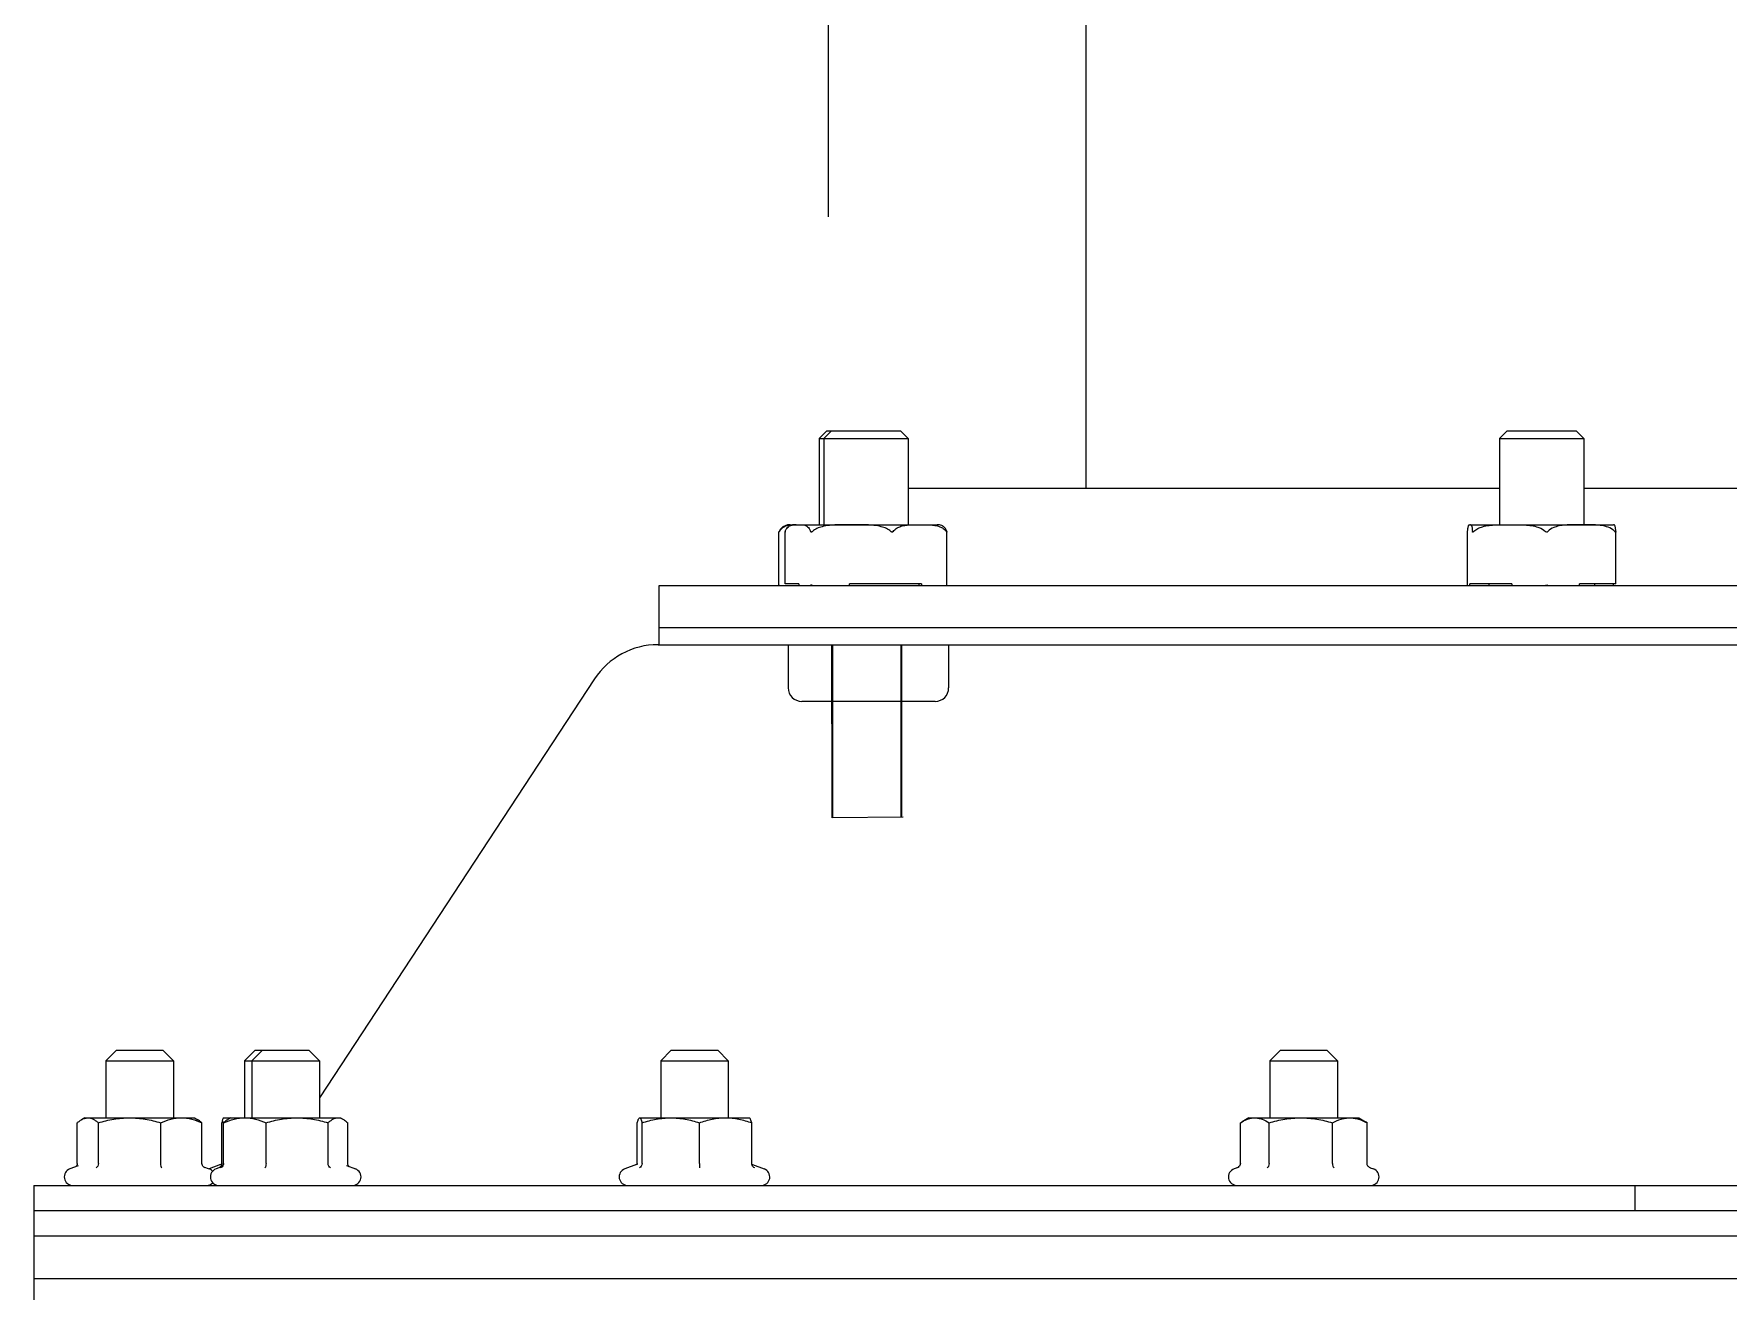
# Model space of a CAD drawing. Header units: millimetres. Extents: x 233 to 4124, y -943 to 2529.
# Drawn here: x 2284.1 to 2484.6, y -175.4 to -26.7 of the extents above; entities that cross this region are included whole.
import ezdxf

# ---------------------------------------------------------------- set-up
doc = ezdxf.new("R2010")
doc.units = ezdxf.units.MM
doc.header["$LTSCALE"] = 115.5
doc.layers.get('0').update_dxf_attribs({"linetype": 'CONTINUOUS'})

msp = doc.modelspace()

# ---------------------------------------------------------------- linework, layer by layer
msp.add_line((2378.07541, -1.93335), (2378.07541, -48.30086))
at = {"linetype": 'Continuous'}
for p, q in [((2408.57541, -1.93335), (2408.57541, -80.39699)), ((2377.90205, -73.63335), (2376.98205, -74.55335)), ((2378.47166, -73.63335), (2377.55166, -74.55335)), ((2377.90205, -73.63335), (2386.63166, -73.63335)), ((2386.63166, -73.63335), (2387.55166, -74.55335)), ((2458.42924, -73.63335), (2457.50924, -74.55335)), ((2458.42924, -73.63335), (2466.58924, -73.63335)), ((2466.58924, -73.63335), (2467.50924, -74.55335)), ((2376.98205, -74.55335), (2387.55166, -74.55335)), ((2376.98205, -74.55335), (2376.98205, -84.73335)), ((2377.55166, -74.55335), (2377.55166, -84.73335)), ((2387.55166, -74.55335), (2387.55166, -84.73335)), ((2457.50924, -74.55335), (2467.50924, -74.55335)), ((2457.50924, -74.55335), (2457.50924, -84.73335)), ((2467.50924, -74.55335), (2467.50924, -84.73335)), ((2387.55166, -80.39699), (2457.50924, -80.39699)), ((2467.50924, -80.39699), (2570.01673, -80.39699)), ((2372.23065, -91.85303), (2372.23065, -85.61367)), ((2372.97493, -91.73335), (2372.97493, -85.6017)), ((2373.5671, -84.73335), (2390.96661, -84.73335)), ((2374.11016, -84.74299), (2374.15849, -84.74148)), ((2374.11016, -84.74299), (2374.13698, -84.74173)), ((2374.13698, -84.74173), (2374.15849, -84.74084)), ((2374.29321, -84.73725), (2374.3072, -84.73703)), ((2374.29321, -84.73725), (2374.3072, -84.73714)), ((2392.12839, -91.85184), (2392.12839, -85.61485)), ((2453.73992, -85.53339), (2453.73937, -85.54989)), ((2453.73937, -91.91698), (2453.73937, -85.54971)), ((2454.09428, -84.73335), (2453.99383, -84.73676)), ((2454.09428, -84.73335), (2470.92419, -84.73335)), ((2470.92419, -84.73335), (2471.02465, -84.73676)), ((2471.27856, -85.53339), (2471.2791, -85.54989)), ((2471.2791, -91.73335), (2471.2791, -85.54971)), ((2358.07541, -91.93335), (2678.07541, -91.93335)), ((2358.07541, -98.93335), (2358.07541, -91.93335)), ((2374.57628, -91.73335), (2372.97493, -91.73335)), ((2374.57628, -91.73335), (2374.57628, -91.93335)), ((2389.09675, -91.73335), (2380.57748, -91.73335)), ((2380.57748, -91.93335), (2380.57748, -91.73335)), ((2388.80166, -91.73335), (2388.80166, -91.93335)), ((2389.09675, -91.73335), (2389.09675, -91.93335)), ((2458.95791, -91.73335), (2454.00793, -91.73335)), ((2454.00793, -91.93335), (2454.00793, -91.73335)), ((2456.25924, -91.73335), (2456.25924, -91.93335)), ((2458.95791, -91.73335), (2458.95791, -91.93335)), ((2471.2791, -91.73335), (2466.96263, -91.73335)), ((2466.96263, -91.93335), (2466.96263, -91.73335)), ((2468.75924, -91.73335), (2468.75924, -91.93335)), ((2470.97716, -91.73335), (2470.97716, -91.93335)), ((2678.07541, -96.93335), (2358.07541, -96.93335)), ((2357.9322, -98.93335), (2678.21862, -98.93335)), ((2373.33239, -98.93335), (2373.34687, -104.02269)), ((2392.32557, -98.93305), (2392.32557, -104.04541)), ((2350.40938, -102.99299), (2317.86786, -152.54485)), ((2390.72501, -105.64597), (2374.94228, -105.64597)), ((2386.95091, -119.36417), (2378.55672, -119.4421)), ((2293.82825, -146.93335), (2292.57825, -148.18335)), ((2292.57825, -148.18335), (2292.57825, -154.93335)), ((2292.57825, -148.18335), (2300.57825, -148.18335)), ((2293.82825, -146.93335), (2299.32825, -146.93335)), ((2299.32825, -146.93335), (2300.57825, -148.18335)), ((2300.57825, -148.18335), (2300.57825, -154.93335)), ((2310.25957, -146.93335), (2309.00957, -148.18335)), ((2309.00957, -148.18335), (2317.86786, -148.18335)), ((2309.00957, -148.18335), (2309.00957, -154.93335)), ((2311.11786, -146.93335), (2309.86786, -148.18335)), ((2309.86786, -148.18335), (2309.86786, -154.93335)), ((2310.25957, -146.93335), (2316.61786, -146.93335)), ((2316.61786, -146.93335), (2317.86786, -148.18335)), ((2317.86786, -148.18335), (2317.86786, -154.93335)), ((2359.49621, -146.93335), (2358.24621, -148.18335)), ((2358.24621, -148.18335), (2366.24621, -148.18335)), ((2358.24621, -148.18335), (2358.24621, -154.93335)), ((2359.49621, -146.93335), (2364.99621, -146.93335)), ((2364.99621, -146.93335), (2366.24621, -148.18335)), ((2366.24621, -148.18335), (2366.24621, -154.93335)), ((2431.59815, -146.93335), (2430.34815, -148.18335)), ((2430.34815, -148.18335), (2438.34815, -148.18335)), ((2430.34815, -148.18335), (2430.34815, -154.93335)), ((2431.59815, -146.93335), (2437.09815, -146.93335)), ((2437.09815, -146.93335), (2438.34815, -148.18335)), ((2438.34815, -148.18335), (2438.34815, -154.93335)), ((2289.20035, -160.32629), (2289.20035, -155.5139)), ((2290.07824, -154.93335), (2289.68624, -155.15967)), ((2290.07824, -154.93335), (2303.07824, -154.93335)), ((2291.69554, -160.32629), (2291.69554, -155.5139)), ((2299.07344, -160.32629), (2299.07344, -155.5139)), ((2303.07824, -154.93335), (2303.47024, -155.15967)), ((2303.95613, -160.32629), (2303.95613, -155.5139)), ((2306.31716, -160.32629), (2306.31716, -155.5139)), ((2306.50957, -154.93335), (2306.50015, -154.93879)), ((2306.50957, -154.93335), (2320.36785, -154.93335)), ((2306.52407, -160.32629), (2306.52407, -155.5139)), ((2307.36785, -154.93335), (2307.03014, -155.12833)), ((2311.53821, -160.32629), (2311.53821, -155.5139)), ((2318.88199, -160.32629), (2318.88199, -155.5139)), ((2320.36785, -154.93335), (2320.70557, -155.12833)), ((2321.21164, -160.32629), (2321.21164, -155.5139)), ((2355.47648, -160.32629), (2355.47648, -155.5139)), ((2355.72685, -154.94469), (2355.76552, -154.93335)), ((2355.76552, -154.93335), (2368.74621, -154.93335)), ((2356.05456, -160.32629), (2356.05456, -155.5139)), ((2362.82429, -160.32629), (2362.82429, -155.5139)), ((2368.74621, -154.93335), (2368.76558, -154.94453)), ((2369.01595, -160.32629), (2369.01595, -155.5139)), ((2426.85346, -155.5139), (2427.05837, -155.38914)), ((2426.85346, -160.32629), (2426.85346, -155.5139)), ((2427.84816, -154.93335), (2427.05839, -155.38932)), ((2427.84816, -154.93335), (2440.84816, -154.93335)), ((2430.25126, -160.32629), (2430.25126, -155.5139)), ((2437.74595, -160.32629), (2437.74595, -155.5139)), ((2440.84816, -154.93335), (2441.63792, -155.38932)), ((2441.84285, -155.5139), (2441.63795, -155.38914)), ((2441.84285, -160.32629), (2441.84285, -155.5139)), ((2289.32687, -160.60683), (2288.33187, -160.96898)), ((2289.32741, -160.60744), (2289.32695, -160.60761)), ((2304.15759, -160.7262), (2304.82461, -160.96898)), ((2304.35555, -160.84723), (2304.26856, -160.80788)), ((2306.1703, -160.45683), (2304.7939, -160.9578)), ((2306.34925, -160.70409), (2305.62148, -160.96898)), ((2306.22839, -160.79926), (2306.12651, -160.84723)), ((2306.17042, -160.45713), (2306.17159, -160.45669)), ((2321.06071, -160.58667), (2321.05997, -160.5864)), ((2321.06099, -160.58563), (2322.11422, -160.96898)), ((2355.39626, -160.46072), (2353.99984, -160.96898)), ((2355.39741, -160.4606), (2355.39632, -160.46101)), ((2369.02754, -160.42306), (2369.09501, -160.4606)), ((2369.09501, -160.4606), (2369.09611, -160.46101)), ((2369.09617, -160.46072), (2370.49258, -160.96898)), ((2426.66907, -160.7625), (2426.10178, -160.96898)), ((2442.20408, -160.82687), (2442.59453, -160.96898)), ((2442.24859, -160.84723), (2442.22805, -160.83939)), ((2284.07541, -162.93335), (2284.07541, -173.93335)), ((2284.07541, -162.93335), (2752.07541, -162.93335)), ((2473.58678, -165.93335), (2473.58678, -162.93335)), ((2752.07541, -165.93335), (2284.07541, -165.93335)), ((2752.07541, -168.93335), (2284.07541, -168.93335)), ((2284.06769, -173.93335), (2284.06769, -176.93335)), ((2284.06769, -173.93335), (2752.08312, -173.93335))]:
    msp.add_line(p, q, dxfattribs=at)
at = {"linetype": 'Continuous', "const_width": 0.25}
for points in [[(2378.55672, -119.4421), (2378.53762, -98.94597)], [(2386.72117, -98.94597), (2386.72117, -119.333)]]:
    msp.add_lwpolyline(points, dxfattribs=at)
at = {"linetype": 'Continuous'}
for points in [[(2306.17159, -160.45669), (2306.27659, -160.40079), (2306.31223, -160.3677)], [(2355.39741, -160.4606), (2355.49129, -160.40837), (2355.50952, -160.39119)]]:
    msp.add_lwpolyline(points, dxfattribs=at)
for centre, radius, start, end in [((2373.5671, -86.21335), 1.48, 90, 137.2773952), ((2374.07794, -88.32497), 3.56829, 97.9281121, 98.7574745), ((2374.13671, -86.21335), 1.48, 90, 111.6280042), ((2374.38652, -90.77195), 6.03542, 90.8858079, 92.1651991), ((2390.96661, -86.21335), 1.48, 68.3719958, 90), ((2357.9322, -107.93335), 9, 90, 146.7064367), ((2374.94228, -104.04541), 1.60057, 180, 270), ((2390.72501, -104.04541), 1.60056, 270, 0), ((2310.83219, -168.61603), 13.85826, 108.1973392, 109.0141016), ((2310.6293, -168.00007), 13.20974, 107.5553853, 108.195683), ((2288.67824, -161.92062), 1.01272, 110, 270), ((2304.58029, -160.23215), 0.65463, 229.4563821, 241.5717871), ((2304.47824, -161.92062), 1.01272, 42.5568847, 70), ((2305.96785, -161.92062), 1.01272, 110, 270), ((2321.76785, -161.92062), 1.01272, 270, 70), ((2354.34621, -161.92062), 1.01272, 110, 270), ((2370.14621, -161.92062), 1.01272, 270, 70), ((2426.44816, -161.92062), 1.01272, 110, 270), ((2442.48471, -160.19937), 0.68955, 245.9056439, 248.1492257), ((2442.24816, -161.92062), 1.01272, 270, 70), ((2304.47824, -161.92062), 1.01272, 270, 317.7538847), ((2305.10957, -161.92062), 1.01272, 251.7117768, 270)]:
    msp.add_arc(centre, radius, start, end, dxfattribs=at)
for points, knots in [([(2372.23065, -85.61366), (2372.23067, -85.60999), (2372.23434, -85.60002), (2372.24377, -85.57305), (2372.25437, -85.55005), (2372.26229, -85.53339)], [0, 0, 0, 0, 0.12737304, 0.359497268, 1, 1, 1, 1]), ([(2372.28033, -85.53339), (2372.27402, -85.54415), (2372.26257, -85.56434), (2372.24905, -85.5872), (2372.24039, -85.60344), (2372.23535, -85.60882), (2372.23304, -85.61573), (2372.23065, -85.61414), (2372.23065, -85.61366)], [0, 0, 0, 0, 0.388955116, 0.718114846, 0.845415763, 0.93675416, 0.985106767, 1, 1, 1, 1]), ([(2372.47982, -85.20924), (2372.45963, -85.23111), (2372.37466, -85.33009), (2372.30548, -85.4425), (2372.26229, -85.53339)], [0, 0, 0, 0, 0.228281267, 1, 1, 1, 1]), ([(2372.91721, -84.97315), (2372.79672, -85.02839), (2372.54902, -85.17834), (2372.35797, -85.40088), (2372.28033, -85.53339)], [0, 0, 0, 0, 0.463256417, 1, 1, 1, 1]), ([(2373.53466, -84.79828), (2373.48256, -84.80631), (2373.27174, -84.84374), (2373.06406, -84.90583), (2372.91721, -84.97315)], [0, 0, 0, 0, 0.246006709, 1, 1, 1, 1]), ([(2372.99034, -85.53339), (2372.98814, -85.53995), (2372.98129, -85.56222), (2372.97487, -85.58526), (2372.97492, -85.60172)], [0, 0, 0, 0, 0.29593356, 1, 1, 1, 1]), ([(2372.99034, -85.53339), (2373.03182, -85.41009), (2373.1281, -85.20247), (2373.28159, -85.03255), (2373.35601, -84.97312)], [0, 0, 0, 0, 0.577326363, 1, 1, 1, 1]), ([(2373.35601, -84.97312), (2373.37483, -84.95809), (2373.44797, -84.90436), (2373.52929, -84.86209), (2373.59121, -84.83754)], [0, 0, 0, 0, 0.265602791, 1, 1, 1, 1]), ([(2373.59121, -84.83754), (2373.63334, -84.82083), (2373.80187, -84.76702), (2373.97927, -84.74961), (2374.11016, -84.74299)], [0, 0, 0, 0, 0.256968062, 1, 1, 1, 1]), ([(2374.3072, -84.73703), (2374.41709, -84.73537), (2374.63698, -84.73523), (2374.96815, -84.74323), (2375.3098, -84.79128), (2375.52569, -84.89714), (2375.62085, -84.97313)], [0, 0, 0, 0, 0.24259652, 0.485358067, 0.731158577, 1, 1, 1, 1]), ([(2375.62085, -84.97313), (2375.69527, -85.03256), (2375.84881, -85.20244), (2375.94508, -85.41008), (2375.98656, -85.53339)], [0, 0, 0, 0, 0.422647623, 1, 1, 1, 1]), ([(2376.21106, -85.53339), (2376.19006, -85.55355), (2376.15783, -85.58204), (2376.10973, -85.60862), (2376.0737, -85.61755), (2376.04026, -85.60996), (2376.0071, -85.58272), (2375.99327, -85.55334), (2375.98656, -85.53339)], [0, 0, 0, 0, 0.301341007, 0.441143164, 0.566367144, 0.676402139, 0.782107983, 1, 1, 1, 1]), ([(2377.34315, -84.97315), (2377.13784, -85.02611), (2376.73389, -85.15973), (2376.36416, -85.38639), (2376.21106, -85.53339)], [0, 0, 0, 0, 0.499752856, 1, 1, 1, 1]), ([(2384.35571, -84.97315), (2384.07153, -84.89985), (2383.4895, -84.80676), (2382.61046, -84.7523), (2381.72993, -84.73706), (2380.84943, -84.73503), (2379.96894, -84.73705), (2379.0884, -84.7523), (2378.20936, -84.80676), (2377.62734, -84.89986), (2377.34315, -84.97315)], [0, 0, 0, 0, 0.124994754, 0.249993611, 0.374996269, 0.499999988, 0.625003707, 0.75000636, 0.87500523, 1, 1, 1, 1]), ([(2385.4878, -85.53339), (2385.3347, -85.38639), (2384.96497, -85.15973), (2384.56102, -85.02611), (2384.35571, -84.97315)], [0, 0, 0, 0, 0.50024721, 1, 1, 1, 1]), ([(2385.77238, -85.53339), (2385.75763, -85.5543), (2385.72264, -85.5948), (2385.64005, -85.62555), (2385.55471, -85.59232), (2385.50941, -85.55414), (2385.4878, -85.53339)], [0, 0, 0, 0, 0.228800651, 0.469628061, 0.732101084, 1, 1, 1, 1]), ([(2385.77238, -85.53339), (2385.86888, -85.39653), (2386.1073, -85.17105), (2386.39637, -85.02741), (2386.53888, -84.97312)], [0, 0, 0, 0, 0.523370925, 1, 1, 1, 1]), ([(2386.53888, -84.97312), (2386.72779, -84.90115), (2387.12152, -84.80708), (2387.71968, -84.75218), (2388.31645, -84.73709), (2388.9126, -84.73515), (2389.50875, -84.73709), (2390.10552, -84.75218), (2390.70369, -84.80706), (2391.09741, -84.90116), (2391.28632, -84.97313)], [0, 0, 0, 0, 0.126524012, 0.25124381, 0.375638321, 0.499999453, 0.624360561, 0.748755169, 0.873475086, 1, 1, 1, 1]), ([(2391.28632, -84.97313), (2391.42884, -85.02743), (2391.71796, -85.171), (2391.95639, -85.39652), (2392.0529, -85.53339)], [0, 0, 0, 0, 0.476621598, 1, 1, 1, 1]), ([(2391.74731, -84.97312), (2391.72849, -84.95809), (2391.65535, -84.90436), (2391.57403, -84.86209), (2391.51211, -84.83754)], [0, 0, 0, 0, 0.265602791, 1, 1, 1, 1]), ([(2392.11298, -85.53339), (2392.0715, -85.41009), (2391.97522, -85.20247), (2391.82173, -85.03255), (2391.74731, -84.97312)], [0, 0, 0, 0, 0.577326363, 1, 1, 1, 1]), ([(2392.12232, -85.61485), (2392.11759, -85.61485), (2392.1068, -85.60466), (2392.09184, -85.58748), (2392.07308, -85.56187), (2392.05989, -85.5433), (2392.0529, -85.53339)], [0, 0, 0, 0, 0.13117881, 0.363905388, 0.662951741, 1, 1, 1, 1]), ([(2392.11298, -85.53339), (2392.11518, -85.53995), (2392.12203, -85.56222), (2392.12845, -85.58526), (2392.1284, -85.60172)], [0, 0, 0, 0, 0.29593356, 1, 1, 1, 1]), ([(2392.1284, -85.60172), (2392.1284, -85.60355), (2392.12843, -85.60817), (2392.1255, -85.61485), (2392.12232, -85.61485)], [0, 0, 0, 0, 0.364852472, 1, 1, 1, 1]), ([(2453.73992, -85.53339), (2453.7474, -85.4163), (2453.76329, -85.22857), (2453.79297, -85.0422), (2453.80941, -84.97312)], [0, 0, 0, 0, 0.622972036, 1, 1, 1, 1]), ([(2453.80941, -84.97312), (2453.82058, -84.92618), (2453.84092, -84.85398), (2453.89049, -84.77238), (2453.94469, -84.7419), (2453.9782, -84.73783), (2453.99383, -84.73676)], [0, 0, 0, 0, 0.445733042, 0.691809574, 0.855335785, 1, 1, 1, 1]), ([(2453.99383, -84.73676), (2454.01577, -84.73525), (2454.06034, -84.7349), (2454.10589, -84.74359), (2454.1258, -84.75461)], [0, 0, 0, 0, 0.491525449, 1, 1, 1, 1]), ([(2454.1258, -84.75461), (2454.15008, -84.76804), (2454.18417, -84.80935), (2454.2169, -84.88631), (2454.23211, -84.94068), (2454.23983, -84.97313)], [0, 0, 0, 0, 0.330663368, 0.602411807, 1, 1, 1, 1]), ([(2454.23983, -84.97313), (2454.25627, -85.0422), (2454.28596, -85.22857), (2454.30184, -85.41629), (2454.30933, -85.53339)], [0, 0, 0, 0, 0.376977605, 1, 1, 1, 1]), ([(2454.35847, -85.61485), (2454.35083, -85.61485), (2454.33474, -85.60938), (2454.32021, -85.58827), (2454.31231, -85.56233), (2454.30997, -85.54334), (2454.30933, -85.53339)], [0, 0, 0, 0, 0.220533591, 0.450279751, 0.712210358, 1, 1, 1, 1]), ([(2454.47468, -85.53339), (2454.45602, -85.55301), (2454.42302, -85.5857), (2454.3793, -85.61485), (2454.35847, -85.61485)], [0, 0, 0, 0, 0.56524648, 1, 1, 1, 1]), ([(2454.47468, -85.53339), (2454.6122, -85.38877), (2454.9471, -85.16187), (2455.32006, -85.02632), (2455.50838, -84.97312)], [0, 0, 0, 0, 0.504910193, 1, 1, 1, 1]), ([(2455.50838, -84.97312), (2455.767, -84.90006), (2456.29835, -84.80685), (2457.10158, -84.75214), (2457.90566, -84.7371), (2458.70956, -84.73514), (2459.51346, -84.73709), (2460.31754, -84.75214), (2461.12077, -84.80683), (2461.65213, -84.90007), (2461.91075, -84.97313)], [0, 0, 0, 0, 0.125254661, 0.250205144, 0.375104669, 0.499999668, 0.624894643, 0.749794281, 0.874744949, 1, 1, 1, 1]), ([(2461.91075, -84.97313), (2462.00472, -84.99968), (2462.37825, -85.12052), (2462.7403, -85.31859), (2462.94455, -85.53339)], [0, 0, 0, 0, 0.247806532, 1, 1, 1, 1]), ([(2463.24401, -85.53339), (2463.22535, -85.55442), (2463.18344, -85.5943), (2463.06775, -85.63529), (2462.98418, -85.57506), (2462.94455, -85.53339)], [0, 0, 0, 0, 0.244693884, 0.499410347, 1, 1, 1, 1]), ([(2464.20814, -84.97315), (2464.12035, -84.99974), (2463.76831, -85.12167), (2463.43121, -85.32233), (2463.24401, -85.53339)], [0, 0, 0, 0, 0.245360891, 1, 1, 1, 1]), ([(2470.18032, -84.97315), (2469.93976, -84.9003), (2469.44415, -84.80684), (2468.69429, -84.75232), (2467.94412, -84.73705), (2467.19423, -84.73504), (2466.44434, -84.73705), (2465.69418, -84.75232), (2464.94432, -84.80684), (2464.4487, -84.9003), (2464.20814, -84.97315)], [0, 0, 0, 0, 0.125490452, 0.250398441, 0.375204332, 0.499999983, 0.624795634, 0.749601523, 0.874509531, 1, 1, 1, 1]), ([(2471.14446, -85.53339), (2471.08003, -85.46074), (2470.80016, -85.20762), (2470.44607, -85.05363), (2470.18032, -84.97315)], [0, 0, 0, 0, 0.259097668, 1, 1, 1, 1]), ([(2471.20907, -84.97312), (2471.1979, -84.92618), (2471.17756, -84.85398), (2471.12799, -84.77238), (2471.07379, -84.7419), (2471.04028, -84.73783), (2471.02465, -84.73676)], [0, 0, 0, 0, 0.445733042, 0.691809574, 0.855335785, 1, 1, 1, 1]), ([(2471.27911, -85.54972), (2471.27911, -85.55843), (2471.2781, -85.57474), (2471.27314, -85.59652), (2471.26095, -85.61376), (2471.23891, -85.61612), (2471.21712, -85.60389), (2471.18391, -85.57732), (2471.16055, -85.55153), (2471.14446, -85.53339)], [0, 0, 0, 0, 0.122862942, 0.228936354, 0.314761218, 0.398780408, 0.513039065, 0.65803034, 1, 1, 1, 1]), ([(2471.27856, -85.53339), (2471.27108, -85.4163), (2471.25519, -85.22857), (2471.22551, -85.0422), (2471.20907, -84.97312)], [0, 0, 0, 0, 0.622972036, 1, 1, 1, 1]), ([(2372.23068, -91.85331), (2372.23068, -91.85278), (2372.23281, -91.85068), (2372.23543, -91.85844), (2372.24016, -91.86379), (2372.24892, -91.88019), (2372.26252, -91.90267), (2372.27406, -91.92261), (2372.28033, -91.93331)], [0, 0, 0, 0, 0.016558867, 0.066454234, 0.161383833, 0.289176693, 0.613840125, 1, 1, 1, 1]), ([(2375.98656, -91.93331), (2375.99322, -91.9135), (2376.00749, -91.88446), (2376.0404, -91.85739), (2376.07371, -91.84889), (2376.10965, -91.85881), (2376.15734, -91.88545), (2376.19013, -91.91321), (2376.21106, -91.93331)], [0, 0, 0, 0, 0.216897528, 0.322913628, 0.433624426, 0.558564849, 0.698879107, 1, 1, 1, 1]), ([(2392.12232, -91.85184), (2392.12565, -91.85184), (2392.12835, -91.85904), (2392.1284, -91.86378), (2392.1284, -91.86566)], [0, 0, 0, 0, 0.639821463, 1, 1, 1, 1]), ([(2462.94455, -91.93331), (2462.9842, -91.89161), (2463.09519, -91.81233), (2463.20679, -91.89136), (2463.24401, -91.93331)], [0, 0, 0, 0, 0.506452814, 1, 1, 1, 1]), ([(2289.20035, -155.5139), (2289.23986, -155.47959), (2289.39358, -155.3509), (2289.55787, -155.23404), (2289.68626, -155.16003)], [0, 0, 0, 0, 0.2609622, 1, 1, 1, 1]), ([(2289.68626, -155.16003), (2289.80598, -155.09101), (2290.05061, -154.97746), (2290.31891, -154.93335), (2290.44795, -154.93335)], [0, 0, 0, 0, 0.517126212, 1, 1, 1, 1]), ([(2290.44795, -154.93335), (2290.55424, -154.93335), (2290.77303, -154.9627), (2291.09089, -155.08495), (2291.40148, -155.27298), (2291.59761, -155.42887), (2291.69554, -155.5139)], [0, 0, 0, 0, 0.227108074, 0.46582283, 0.722880264, 1, 1, 1, 1]), ([(2291.69554, -155.5139), (2292.29462, -155.33797), (2293.51108, -155.04495), (2294.76084, -154.93335), (2295.38449, -154.93335)], [0, 0, 0, 0, 0.500287815, 1, 1, 1, 1]), ([(2295.38449, -154.93335), (2296.00815, -154.93335), (2297.25793, -155.04476), (2298.47436, -155.33797), (2299.07344, -155.5139)], [0, 0, 0, 0, 0.499711905, 1, 1, 1, 1]), ([(2299.07344, -155.5139), (2299.46333, -155.34089), (2300.25681, -155.04904), (2301.10019, -154.93335), (2301.51478, -154.93335)], [0, 0, 0, 0, 0.507114681, 1, 1, 1, 1]), ([(2301.51478, -154.93335), (2301.92938, -154.93335), (2302.7728, -155.04885), (2303.56623, -155.34089), (2303.95613, -155.5139)], [0, 0, 0, 0, 0.492880169, 1, 1, 1, 1]), ([(2303.95613, -155.5139), (2303.91662, -155.4796), (2303.76291, -155.35091), (2303.59861, -155.23408), (2303.47022, -155.16008)], [0, 0, 0, 0, 0.260967881, 1, 1, 1, 1]), ([(2306.50015, -154.93887), (2306.49098, -154.94424), (2306.47303, -154.96331), (2306.4391, -155.02288), (2306.40068, -155.13537), (2306.35727, -155.30787), (2306.33086, -155.44034), (2306.31716, -155.5139)], [0, 0, 0, 0, 0.052216215, 0.124994303, 0.336770358, 0.632286803, 1, 1, 1, 1]), ([(2306.52407, -155.5139), (2306.92503, -155.34065), (2307.74103, -155.0489), (2308.60556, -154.93335), (2309.03114, -154.93335)], [0, 0, 0, 0, 0.506500801, 1, 1, 1, 1]), ([(2307.03015, -155.12853), (2306.98665, -155.15362), (2306.80687, -155.26688), (2306.64276, -155.40352), (2306.52407, -155.5139)], [0, 0, 0, 0, 0.236529477, 1, 1, 1, 1]), ([(2309.03114, -154.93335), (2309.45672, -154.93335), (2310.32123, -155.04903), (2311.13726, -155.34065), (2311.53821, -155.5139)], [0, 0, 0, 0, 0.493502479, 1, 1, 1, 1]), ([(2311.53821, -155.5139), (2312.13444, -155.338), (2313.34515, -155.04498), (2314.58931, -154.93335), (2315.2101, -154.93335)], [0, 0, 0, 0, 0.500339175, 1, 1, 1, 1]), ([(2315.2101, -154.93335), (2315.8309, -154.93335), (2317.07509, -155.04479), (2318.28577, -155.338), (2318.88199, -155.5139)], [0, 0, 0, 0, 0.499660508, 1, 1, 1, 1]), ([(2318.88199, -155.5139), (2318.97312, -155.42915), (2319.15533, -155.27383), (2319.44502, -155.08555), (2319.74207, -154.96284), (2319.94746, -154.93335), (2320.04682, -154.93335)], [0, 0, 0, 0, 0.280610356, 0.538705017, 0.775979973, 1, 1, 1, 1]), ([(2320.04682, -154.93335), (2320.15832, -154.93335), (2320.39032, -154.97089), (2320.60201, -155.06881), (2320.70556, -155.12853)], [0, 0, 0, 0, 0.482630262, 1, 1, 1, 1]), ([(2320.70556, -155.12853), (2320.74906, -155.15362), (2320.92884, -155.26688), (2321.09294, -155.40352), (2321.21164, -155.5139)], [0, 0, 0, 0, 0.236529477, 1, 1, 1, 1]), ([(2355.47648, -155.5139), (2355.49539, -155.44305), (2355.53206, -155.31452), (2355.59214, -155.14482), (2355.65097, -155.02231), (2355.70037, -154.96002), (2355.72685, -154.94463)], [0, 0, 0, 0, 0.349261713, 0.636881028, 0.85417784, 1, 1, 1, 1]), ([(2355.76552, -154.93335), (2355.79338, -154.93335), (2355.8378, -154.96646), (2355.8789, -155.02612), (2355.93148, -155.12566), (2355.99151, -155.28988), (2356.03306, -155.43332), (2356.05456, -155.5139)], [0, 0, 0, 0, 0.124920642, 0.216517706, 0.330856477, 0.625998839, 1, 1, 1, 1]), ([(2356.05456, -155.5139), (2356.60281, -155.33844), (2357.71672, -155.04579), (2358.86681, -154.93335), (2359.43943, -154.93335)], [0, 0, 0, 0, 0.501316851, 1, 1, 1, 1]), ([(2359.43943, -154.93335), (2360.01205, -154.93335), (2361.16212, -155.04592), (2362.27604, -155.33844), (2362.82429, -155.5139)], [0, 0, 0, 0, 0.498683924, 1, 1, 1, 1]), ([(2362.82429, -155.5139), (2363.32416, -155.33899), (2364.34026, -155.0463), (2365.39597, -154.93335), (2365.92012, -154.93335)], [0, 0, 0, 0, 0.502576719, 1, 1, 1, 1]), ([(2365.92012, -154.93335), (2366.44427, -154.93335), (2367.50001, -155.04611), (2368.51608, -155.33898), (2369.01595, -155.5139)], [0, 0, 0, 0, 0.497421355, 1, 1, 1, 1]), ([(2369.01595, -155.5139), (2368.99704, -155.44305), (2368.96036, -155.31452), (2368.90028, -155.14482), (2368.84146, -155.02231), (2368.79205, -154.96002), (2368.76558, -154.94463)], [0, 0, 0, 0, 0.349261713, 0.636881028, 0.85417784, 1, 1, 1, 1]), ([(2427.05839, -155.38937), (2427.29298, -155.25403), (2427.77075, -155.02589), (2428.29794, -154.93335), (2428.55236, -154.93335)], [0, 0, 0, 0, 0.515617059, 1, 1, 1, 1]), ([(2428.55236, -154.93335), (2428.69656, -154.93335), (2428.98926, -154.96152), (2429.57487, -155.12508), (2429.98676, -155.34524), (2430.25126, -155.5139)], [0, 0, 0, 0, 0.23806405, 0.482110054, 1, 1, 1, 1]), ([(2430.25126, -155.5139), (2430.86008, -155.3379), (2432.09626, -155.04509), (2433.36515, -154.93335), (2433.99861, -154.93335)], [0, 0, 0, 0, 0.500116815, 1, 1, 1, 1]), ([(2433.99861, -154.93335), (2434.63206, -154.93335), (2435.90093, -155.04522), (2437.13713, -155.3379), (2437.74595, -155.5139)], [0, 0, 0, 0, 0.499883374, 1, 1, 1, 1]), ([(2437.74595, -155.5139), (2438.06955, -155.34277), (2438.57068, -155.12259), (2439.27025, -154.96127), (2439.62076, -154.93335), (2439.7944, -154.93335)], [0, 0, 0, 0, 0.511255847, 0.757493486, 1, 1, 1, 1]), ([(2439.7944, -154.93335), (2439.96804, -154.93335), (2440.31856, -154.96119), (2441.01815, -155.12247), (2441.51924, -155.34276), (2441.84285, -155.5139)], [0, 0, 0, 0, 0.242503085, 0.488736212, 1, 1, 1, 1]), ([(2289.20035, -160.32629), (2289.20038, -160.40306), (2289.1598, -160.55788), (2289.06002, -160.67972), (2289.00189, -160.72954)], [0, 0, 0, 0, 0.500707042, 1, 1, 1, 1]), ([(2291.69556, -160.32606), (2291.69557, -160.43673), (2291.64827, -160.64038), (2291.51018, -160.80305), (2291.43121, -160.84723)], [0, 0, 0, 0, 0.550146196, 1, 1, 1, 1]), ([(2299.20852, -160.84723), (2299.18704, -160.82372), (2299.14906, -160.75893), (2299.09055, -160.5862), (2299.07339, -160.43437), (2299.07342, -160.32606)], [0, 0, 0, 0, 0.174857975, 0.40525682, 1, 1, 1, 1]), ([(2304.15477, -160.72961), (2304.09661, -160.67974), (2303.99676, -160.55782), (2303.9561, -160.4029), (2303.95612, -160.32606)], [0, 0, 0, 0, 0.499258797, 1, 1, 1, 1]), ([(2306.52407, -160.32629), (2306.52411, -160.39747), (2306.48945, -160.54077), (2306.4027, -160.65753), (2306.35159, -160.70664)], [0, 0, 0, 0, 0.501056369, 1, 1, 1, 1]), ([(2311.53823, -160.32606), (2311.53821, -160.43426), (2311.52236, -160.58551), (2311.46778, -160.75836), (2311.43236, -160.82347), (2311.41209, -160.84723)], [0, 0, 0, 0, 0.597502191, 0.827481537, 1, 1, 1, 1]), ([(2319.15345, -160.84723), (2319.07298, -160.8034), (2318.93124, -160.64209), (2318.88193, -160.4369), (2318.88198, -160.32606)], [0, 0, 0, 0, 0.452568548, 1, 1, 1, 1]), ([(2321.38381, -160.70648), (2321.3327, -160.65738), (2321.24599, -160.54056), (2321.21159, -160.39723), (2321.21163, -160.32606)], [0, 0, 0, 0, 0.498960688, 1, 1, 1, 1]), ([(2356.05456, -160.32629), (2356.05463, -160.43881), (2355.98526, -160.65752), (2355.81312, -160.80587), (2355.71938, -160.84723)], [0, 0, 0, 0, 0.523395005, 1, 1, 1, 1]), ([(2362.82431, -160.32606), (2362.82426, -160.43355), (2362.82703, -160.58082), (2362.84128, -160.75443), (2362.84998, -160.82072), (2362.85559, -160.84723)], [0, 0, 0, 0, 0.616983322, 0.844424302, 1, 1, 1, 1]), ([(2426.85347, -160.32606), (2426.85353, -160.40426), (2426.81052, -160.5624), (2426.70614, -160.68493), (2426.6456, -160.73473)], [0, 0, 0, 0, 0.499383493, 1, 1, 1, 1]), ([(2430.25126, -160.32629), (2430.25133, -160.43597), (2430.21435, -160.63054), (2430.09937, -160.80062), (2430.02947, -160.84723)], [0, 0, 0, 0, 0.566280248, 1, 1, 1, 1]), ([(2437.74596, -160.32606), (2437.7459, -160.43505), (2437.76926, -160.59083), (2437.85036, -160.76218), (2437.9021, -160.82489), (2437.9299, -160.84723)], [0, 0, 0, 0, 0.577555831, 0.810989328, 1, 1, 1, 1]), ([(2442.20321, -160.82884), (2442.1049, -160.78488), (2441.96913, -160.68076), (2441.86317, -160.48957), (2441.8428, -160.38028), (2441.84284, -160.32606)], [0, 0, 0, 0, 0.498211105, 0.7491866, 1, 1, 1, 1]), ([(2306.29308, -160.48168), (2306.26708, -160.56469), (2306.17654, -160.71647), (2306.03172, -160.81586), (2305.95485, -160.84723)], [0, 0, 0, 0, 0.511630671, 1, 1, 1, 1]), ([(2369.38244, -160.84723), (2369.31372, -160.81951), (2369.18341, -160.73573), (2369.09316, -160.6091), (2369.06197, -160.53881)], [0, 0, 0, 0, 0.490746011, 1, 1, 1, 1])]:
    msp.add_open_spline(points, degree=3, knots=knots, dxfattribs=at)
for points in [[(2373.84236, -84.76312), (2373.75661, -84.77003), (2373.67097, -84.77892), (2373.58576, -84.79079)], [(2306.31717, -160.32606), (2306.31719, -160.37855), (2306.30876, -160.43159), (2306.29308, -160.48168)], [(2355.47648, -160.32606), (2355.4765, -160.35872), (2355.47324, -160.39151), (2355.46701, -160.42356)], [(2369.06197, -160.53881), (2369.03255, -160.47249), (2369.01589, -160.39862), (2369.01593, -160.32606)], [(2306.35159, -160.70664), (2306.31453, -160.74224), (2306.27278, -160.77346), (2306.22831, -160.79923)], [(2426.6456, -160.73473), (2426.59942, -160.77272), (2426.54752, -160.80453), (2426.49293, -160.82892)]]:
    msp.add_open_spline(points, degree=3, dxfattribs=at)

doc.saveas('drawing.dxf')
